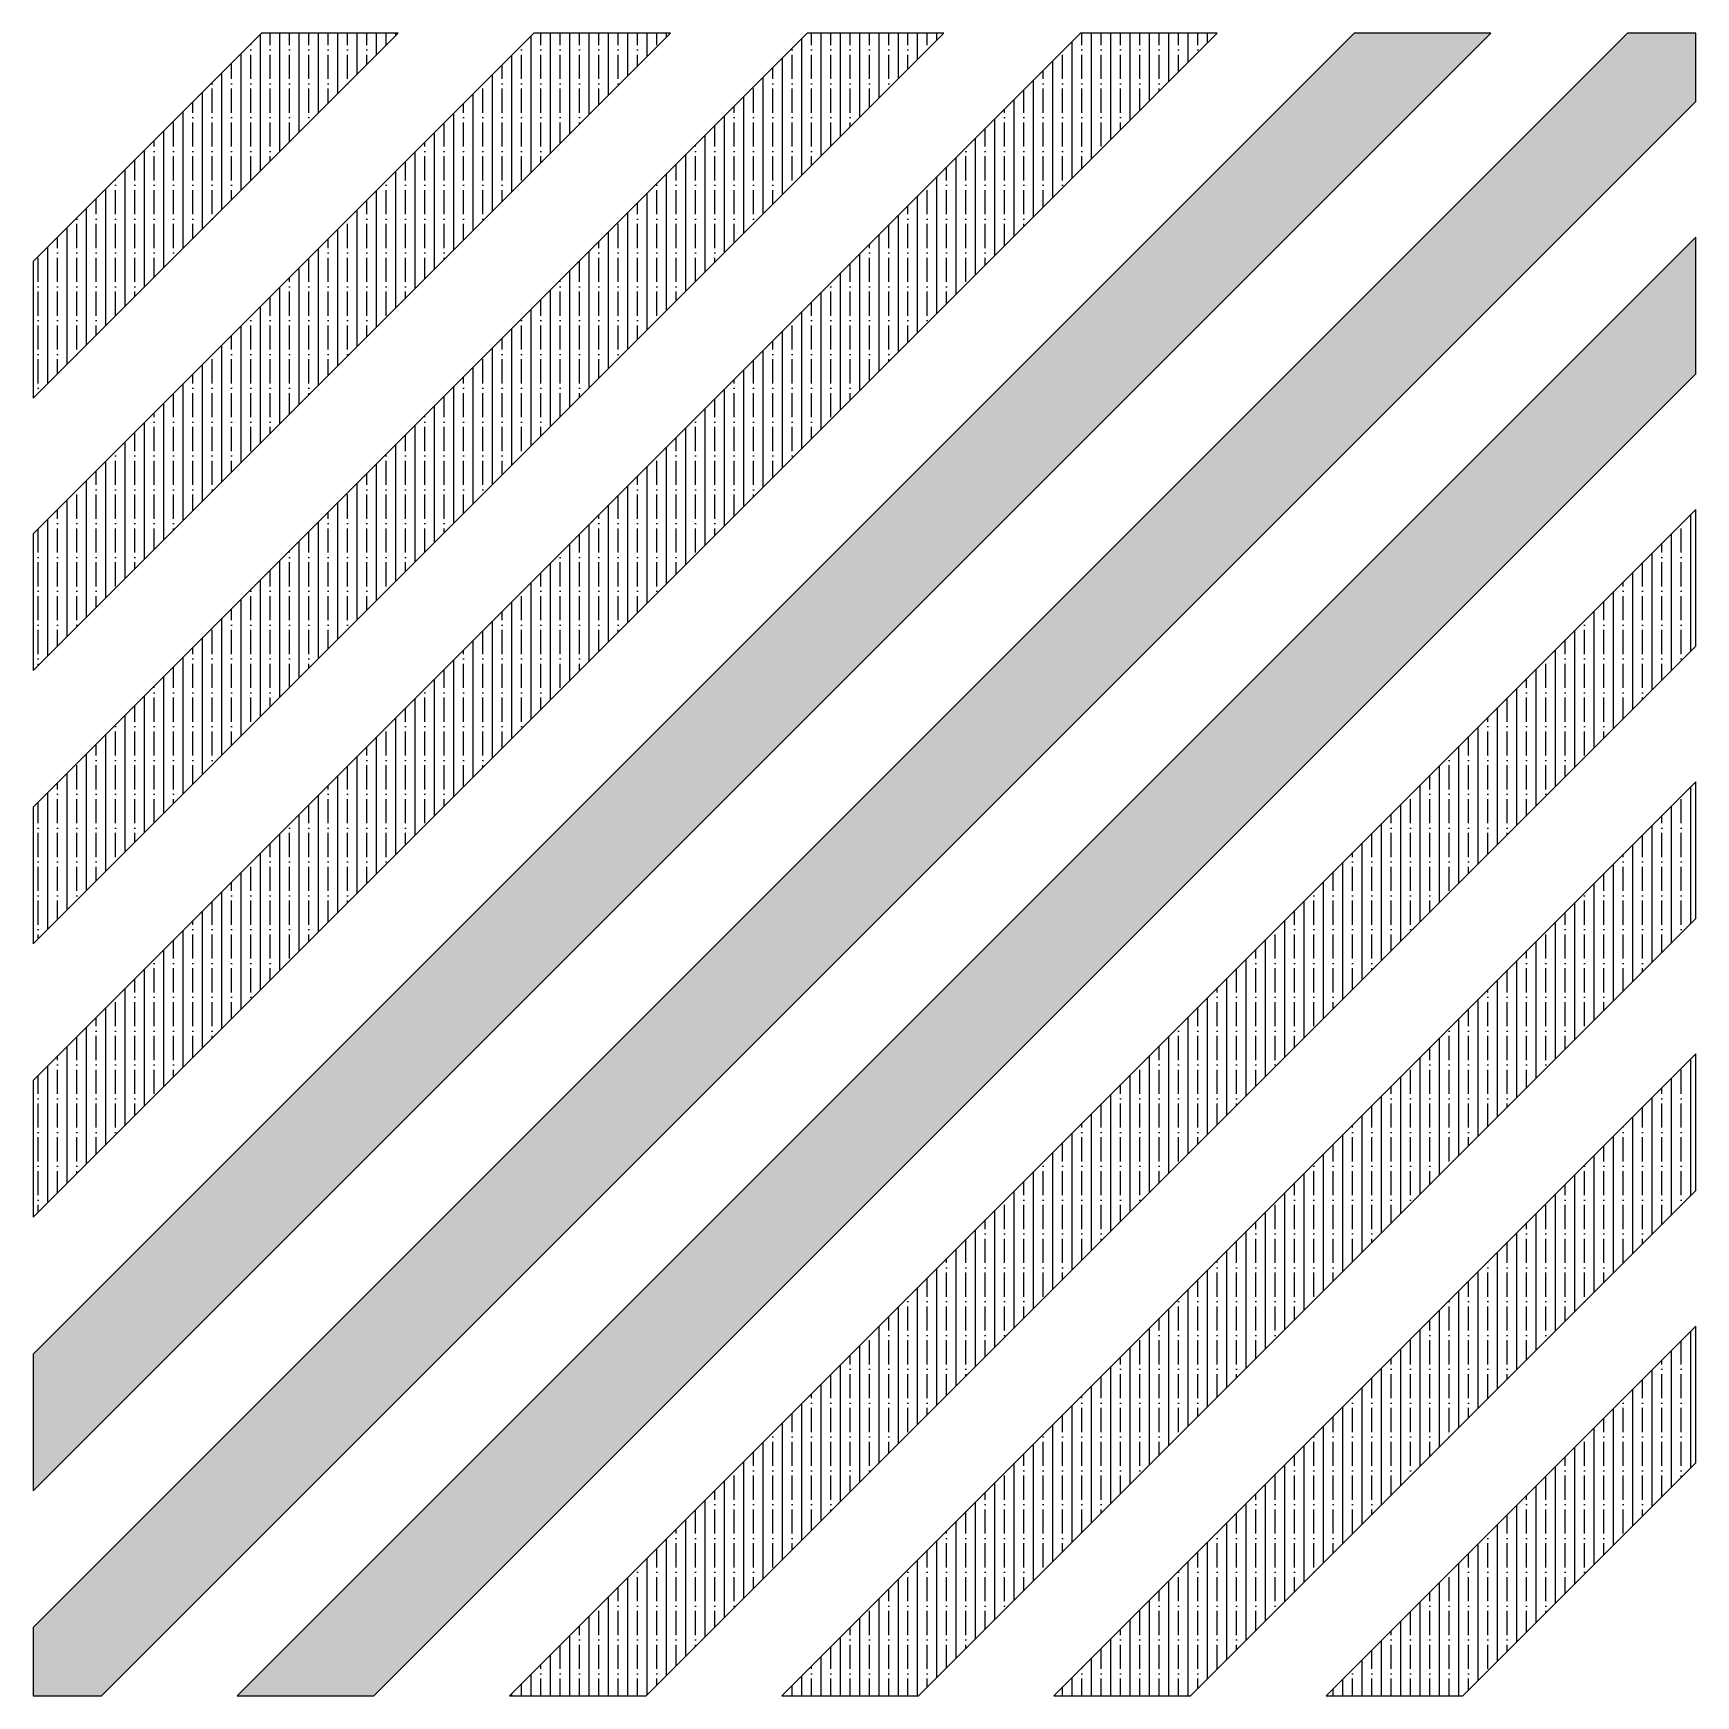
# Model space of a CAD drawing. Header units: millimetres. Extents: x -244126 to 368105, y -173968 to 259060.
# Drawn here: x -12388.7 to -11958.7, y 2673.1 to 3103.1 of the extents above; entities that cross this region are included whole.
import ezdxf

# ---------------------------------------------------------------- set-up
doc = ezdxf.new("R2010")
doc.units = ezdxf.units.MM
doc.header["$MEASUREMENT"] = 0
doc.layers.add('000 - H A T C H', color=8, linetype='Continuous')
doc.layers.add('A04_TUBE SERIES', color=7, linetype='Continuous')

msp = doc.modelspace()

# ---------------------------------------------------------------- hatches: boundary and pattern name
at = {"layer": '000 - H A T C H', "linetype": 'Continuous'}
h = msp.add_hatch(dxfattribs=at)
h.set_pattern_fill('ANSI35', color=8, scale=20, angle=45)
h.paths.add_polyline_path([(-12294.39374, 3103.07035), (-12312.07141, 3103.07035), (-12329.74908, 3103.07035), (-12388.74776, 3044.07167), (-12388.74776, 3026.394), (-12388.74776, 3008.71633)])
h = msp.add_hatch(dxfattribs=at)
h.set_pattern_fill('ANSI35', color=8, scale=20, angle=45)
h.paths.add_polyline_path([(-12223.91281, 3103.07035), (-12241.59048, 3103.07035), (-12259.26815, 3103.07035), (-12388.74776, 2973.59074), (-12388.74776, 2955.91307), (-12388.74776, 2938.2354)])
h = msp.add_hatch(dxfattribs=at)
h.set_pattern_fill('ANSI35', color=8, scale=20, angle=45)
h.paths.add_polyline_path([(-12153.20213, 3103.07035), (-12170.8798, 3103.07035), (-12188.55747, 3103.07035), (-12388.74776, 2902.88006), (-12388.74776, 2885.20239), (-12388.74776, 2867.52472)])
h = msp.add_hatch(dxfattribs=at)
h.set_pattern_fill('ANSI35', color=8, scale=20, angle=45)
h.paths.add_polyline_path([(-12082.49145, 3103.07035), (-12100.16912, 3103.07035), (-12117.84679, 3103.07035), (-12388.74776, 2832.16938), (-12388.74776, 2814.49171), (-12388.74776, 2796.81404)])
h = msp.add_hatch(dxfattribs=at)
h.set_pattern_fill('ANSI35', color=8, scale=20, angle=45)
h.paths.add_polyline_path([(-12011.78077, 3103.07035), (-12029.45844, 3103.07035), (-12047.13611, 3103.07035), (-12388.74776, 2761.4587), (-12388.74776, 2743.78103), (-12388.74776, 2726.10336)])
h = msp.add_hatch(dxfattribs=at)
h.set_pattern_fill('ANSI35', color=8, scale=20, angle=45)
h.paths.add_polyline_path([(-11958.74776, 3085.39268), (-11958.74776, 3103.07035), (-11976.42543, 3103.07035), (-12388.74776, 2690.74802), (-12388.74776, 2673.07035), (-12371.07009, 2673.07035)])
h = msp.add_hatch(dxfattribs=at)
h.set_pattern_fill('ANSI35', color=8, scale=20, angle=45)
h.paths.add_polyline_path([(-11958.74776, 3014.97193), (-11958.74776, 3032.6496), (-11958.74776, 3050.32727), (-12336.00468, 2673.07035), (-12318.32701, 2673.07035), (-12300.64934, 2673.07035)])
h = msp.add_hatch(dxfattribs=at)
h.set_pattern_fill('ANSI35', color=8, scale=20, angle=45)
h.paths.add_polyline_path([(-11958.74776, 2944.55118), (-11958.74776, 2962.22885), (-11958.74776, 2979.90652), (-12265.58393, 2673.07035), (-12247.90626, 2673.07035), (-12230.22859, 2673.07035)])
h = msp.add_hatch(dxfattribs=at)
h.set_pattern_fill('ANSI35', color=8, scale=20, angle=45)
h.paths.add_polyline_path([(-11958.74776, 2874.13042), (-11958.74776, 2891.80809), (-11958.74776, 2909.48576), (-12195.16317, 2673.07035), (-12177.4855, 2673.07035), (-12159.80783, 2673.07035)])
h = msp.add_hatch(dxfattribs=at)
h.set_pattern_fill('ANSI35', color=8, scale=20, angle=45)
h.paths.add_polyline_path([(-11958.74776, 2803.70967), (-11958.74776, 2821.38734), (-11958.74776, 2839.06501), (-12124.74242, 2673.07035), (-12107.06475, 2673.07035), (-12089.38708, 2673.07035)])
h = msp.add_hatch(dxfattribs=at)
h.set_pattern_fill('ANSI35', color=8, scale=20, angle=45)
h.paths.add_polyline_path([(-11958.74776, 2733.28892), (-11958.74776, 2750.96658), (-11958.74776, 2768.64425), (-12054.32166, 2673.07035), (-12036.64399, 2673.07035), (-12018.96633, 2673.07035)])

# ---------------------------------------------------------------- linework, layer by layer
at = {"layer": 'A04_TUBE SERIES', "color": 3}
for points in [[(-11958.74776, 3085.39268), (-11958.74776, 3103.07035), (-11976.42543, 3103.07035), (-12388.74776, 2690.74802), (-12388.74776, 2673.07035), (-12371.07009, 2673.07035)], [(-12011.78077, 3103.07035), (-12029.45844, 3103.07035), (-12047.13611, 3103.07035), (-12388.74776, 2761.4587), (-12388.74776, 2743.78103), (-12388.74776, 2726.10336)], [(-12082.49145, 3103.07035), (-12100.16912, 3103.07035), (-12117.84679, 3103.07035), (-12388.74776, 2832.16938), (-12388.74776, 2814.49171), (-12388.74776, 2796.81404)], [(-12153.20213, 3103.07035), (-12170.8798, 3103.07035), (-12188.55747, 3103.07035), (-12388.74776, 2902.88006), (-12388.74776, 2885.20239), (-12388.74776, 2867.52472)], [(-12223.91281, 3103.07035), (-12241.59048, 3103.07035), (-12259.26815, 3103.07035), (-12388.74776, 2973.59074), (-12388.74776, 2955.91307), (-12388.74776, 2938.2354)], [(-12294.39374, 3103.07035), (-12312.07141, 3103.07035), (-12329.74908, 3103.07035), (-12388.74776, 3044.07167), (-12388.74776, 3026.394), (-12388.74776, 3008.71633)], [(-11958.74776, 3014.97193), (-11958.74776, 3032.6496), (-11958.74776, 3050.32727), (-12336.00468, 2673.07035), (-12318.32701, 2673.07035), (-12300.64934, 2673.07035)], [(-11958.74776, 2944.55118), (-11958.74776, 2962.22885), (-11958.74776, 2979.90652), (-12265.58393, 2673.07035), (-12247.90626, 2673.07035), (-12230.22859, 2673.07035)], [(-11958.74776, 2874.13042), (-11958.74776, 2891.80809), (-11958.74776, 2909.48576), (-12195.16317, 2673.07035), (-12177.4855, 2673.07035), (-12159.80783, 2673.07035)], [(-11958.74776, 2803.70967), (-11958.74776, 2821.38734), (-11958.74776, 2839.06501), (-12124.74242, 2673.07035), (-12107.06475, 2673.07035), (-12089.38708, 2673.07035)], [(-11958.74776, 2733.28892), (-11958.74776, 2750.96658), (-11958.74776, 2768.64425), (-12054.32166, 2673.07035), (-12036.64399, 2673.07035), (-12018.96633, 2673.07035)]]:
    msp.add_lwpolyline(points, close=True, dxfattribs=at)

doc.saveas('drawing.dxf')
